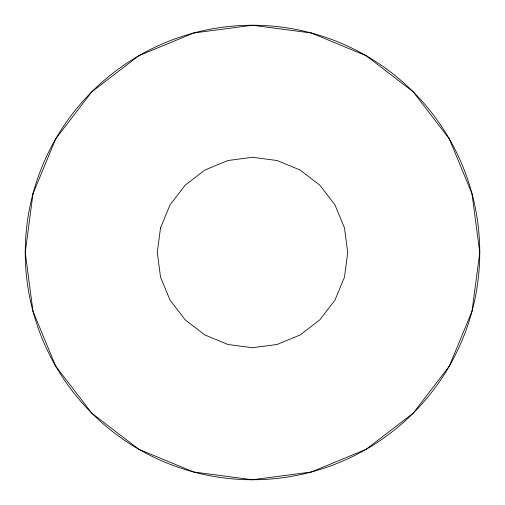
<?xml version="1.0" encoding="UTF-8"?>
<svg xmlns="http://www.w3.org/2000/svg" width="505" height="505" viewBox="0 0 505 505"><rect width="100%" height="100%" fill="white"/><g stroke="black" fill="none" stroke-linecap="round" stroke-linejoin="round"><path stroke-width="0.76" d="M32.995 193.686L25.25 252.5L32.995 311.314L55.695 366.125L91.809 413.191L138.875 449.305L193.686 472.005L252.5 479.75L311.314 472.005L366.125 449.305L413.191 413.191L449.305 366.125L472.005 311.314L479.75 252.5L472.005 193.686L449.305 138.875L413.191 91.809L366.125 55.695L311.314 32.995L252.5 25.25L193.686 32.995L138.875 55.695L91.809 91.809L55.695 138.875L32.995 193.686M160.527 227.856L157.282 252.5L160.527 277.144L170.04 300.109L185.171 319.829L204.891 334.96L227.856 344.473L252.5 347.718L277.144 344.473L300.109 334.96L319.829 319.829L334.96 300.109L344.473 277.144L347.718 252.5L344.473 227.856L334.96 204.891L319.829 185.171L300.109 170.04L277.144 160.527L252.5 157.282L227.856 160.527L204.891 170.04L185.171 185.171L170.04 204.891L160.527 227.856M138.875 449.305A227.25 227.25 0 0 0 479.75 252.5A227.25 227.25 0 0 0 138.875 55.695A227.25 227.25 0 0 0 138.875 449.305"/></g></svg>
